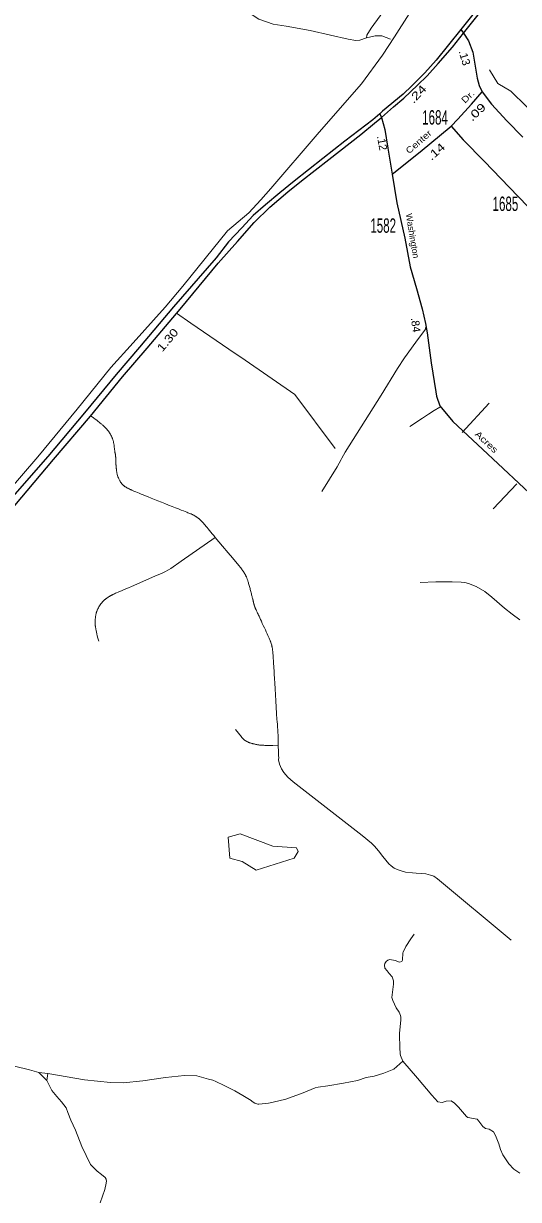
# Model space of a CAD drawing. Extents: x 676362 to 747233, y 58102 to 109454.
# Drawn here: x 726122 to 727667, y 64794 to 68469 of the extents above; entities that cross this region are included whole.
import ezdxf
from ezdxf.enums import TextEntityAlignment as Align

# ---------------------------------------------------------------- set-up
doc = ezdxf.new("R2010")
doc.units = 0
doc.header["$LTSCALE"] = 10
doc.linetypes.add('DASH_DOUBLE_DOT', pattern=[9.2, 5, -1.2, 0.3, -1.2, 0.3, -1.2])
for name, color, linetype, lineweight in [('11', 7, 'Continuous', 40), ('17', 7, 'Continuous', 40), ('28', 7, 'Continuous', 120), ('32', 7, 'Continuous', 25), ('35', 7, 'Continuous', 13), ('44', 7, 'Continuous', 13), ('59', 7, 'DASH_DOUBLE_DOT', 13), ('60', 7, 'Continuous', 25), ('8', 7, 'Continuous', 25)]:
    doc.layers.add(name, color=color, linetype=linetype, lineweight=lineweight)

msp = doc.modelspace()

# ---------------------------------------------------------------- linework, layer by layer
at = {"layer": '28', "lineweight": 25}
for points in [[(727694.98, 68704.55), (727663.68, 68669.65), (727621.44, 68618.35), (727487.17, 68450.28)], [(727495.85, 68438.21), (727625.96, 68602.12), (727679.89, 68663.24), (727707.42, 68693.23)], [(727487.17, 68450.28), (727410.78, 68354.63), (727375.34, 68314.1), (727334.33, 68274.07), (727306.99, 68247.73), (727243.19, 68195.04), (727234.87, 68186.77)], [(727239.77, 68175.08), (727277.11, 68208.09), (727309.92, 68235.25), (727351.78, 68275.61), (727381.95, 68305.23), (727417.03, 68343.71), (727461.15, 68394.83), (727495.85, 68438.21)], [(727234.87, 68186.77), (727212.61, 68167.27), (727125.12, 68101.14), (727056.86, 68046.81), (726966.72, 67975.89), (726921.84, 67940.05), (726877.34, 67901.76), (726838.49, 67868.37), (726803.42, 67830.27), (726762.31, 67786.32), (726723.46, 67736.9), (726589.96, 67583.74), (726483.6, 67456.98), (726411.19, 67371.91), (726312.38, 67252.7), (726197.73, 67116.13), (726073.27, 66972.78), (726025.75, 66913.36)], [(726040.84, 66899.21), (726094.77, 66962.59), (726215.83, 67105.95), (726330.86, 67241.76), (726431.18, 67364.74), (726507.74, 67454.34), (726611.45, 67575.81), (726729.88, 67719.92), (726789.84, 67788.02), (726842.26, 67847.25), (726890.91, 67894.78), (726946.97, 67942.43), (726990.38, 67977.18), (727075.71, 68043.79), (727175.28, 68122.26), (727217.9, 68156.97), (727239.77, 68175.08)]]:
    msp.add_lwpolyline(points, dxfattribs=at)
at = {"layer": '32'}
for p, q in [((727487.17, 68450.28), (727495.85, 68438.21)), ((727234.87, 68186.77), (727239.77, 68175.08))]:
    msp.add_line(p, q, dxfattribs=at)
for points in [[(727495.85, 68438.21), (727511.31, 68414.44), (727524.89, 68378.79), (727538.47, 68297.49), (727544.88, 68274.86), (727553.93, 68254.86)], [(727457.38, 68148.29), (727478.12, 68169.42), (727521.18, 68216.9), (727553.93, 68254.86)], [(727553.93, 68254.86), (727582.97, 68217.14), (727631.24, 68164.51), (727681.02, 68113.02)], [(727239.77, 68175.08), (727249.95, 68136.97), (727259.76, 68079.25), (727272.58, 67997.77)], [(727272.58, 67997.77), (727360.25, 68067.57), (727457.38, 68148.29)], [(727457.38, 68148.29), (727494.72, 68105.1), (727561.47, 68037), (727638.03, 67957.4), (727696.49, 67896.66)], [(727272.58, 67997.77), (727288.04, 67907.98), (727312.49, 67798.32), (727329.45, 67708.75), (727349.17, 67640.6), (727366.99, 67577.28), (727377.31, 67531.38), (727382.17, 67502.26), (727394.41, 67408.2), (727409, 67317.94), (727411.96, 67304.05), (727422.33, 67274.55), (727462.69, 67225.53), (727539.91, 67152.97), (727619.69, 67078.7), (727717.88, 66986.86), (727816.96, 66887.75), (727873.99, 66841.34)]]:
    msp.add_lwpolyline(points, dxfattribs=at)
at = {"layer": '35'}
for p, q in [((727491.19, 67190.49), (727575.44, 67282.7)), ((727662.31, 67030.54), (727588.44, 66952.15)), ((726197.62, 65187.74), (726169.38, 65190.92)), ((726169.38, 65190.92), (726194.2, 65165.7)), ((726194.2, 65165.7), (726197.62, 65187.74))]:
    msp.add_line(p, q, dxfattribs=at)
for points in [[(726646.33, 68706.57), (726716.22, 68605.42), (726754.51, 68558.36), (726784.01, 68530.96), (726817.02, 68507.78), (726856.71, 68482.5), (726900.96, 68467.04), (726941.7, 68460.72), (727017.21, 68446.67), (727080.78, 68431.92), (727135.22, 68419.98), (727159.8, 68415.06), (727172.45, 68416.47), (727192.82, 68424.19)], [(727192.82, 68424.19), (727193.87, 68431.92), (727207.22, 68454.4), (727283.78, 68559.76)], [(727192.82, 68424.19), (727219.86, 68429.81), (727240.93, 68429.81), (727267.63, 68419.28)], [(726599.75, 67563.5), (726643.94, 67531.91), (726762.94, 67451.08), (726813.75, 67416.59), (726969.25, 67309.66), (727094.62, 67140.8)], [(727377.5, 67514.14), (727346.69, 67472.93), (727311.69, 67423.73), (727289.44, 67390.31), (727238.88, 67307.55), (727126.38, 67129.08), (727116.25, 67111.02)], [(727376.62, 67519.17), (727376.69, 67518.59), (727376.88, 67518.05), (727376.94, 67517.49), (727377, 67516.98), (727377.19, 67516.43), (727377.19, 67515.91), (727377.31, 67515.42), (727377.38, 67514.9), (727377.5, 67514.41), (727377.5, 67514.14)], [(726330.81, 67243.62), (726332.81, 67242.23), (726340.31, 67236.98), (726345.75, 67232.73), (726350.69, 67228.8), (726354.94, 67225.41), (726358.5, 67222.56), (726361.5, 67220.12), (726363.94, 67218.07), (726366.06, 67216.34), (726367.81, 67214.8), (726369.31, 67213.46), (726370.81, 67212.18), (726372.19, 67210.9), (726373.44, 67209.64), (726374.81, 67208.42), (726376.06, 67207.2), (726377.31, 67205.98), (726378.5, 67204.79), (726379.62, 67203.63), (726380.69, 67202.49), (726381.75, 67201.37), (726382.69, 67200.27), (726383.56, 67199.2), (726384.5, 67198.19), (726385.38, 67197.18), (726386.12, 67196.2), (726386.81, 67195.29), (726387.38, 67194.41), (726388, 67193.58), (726388.62, 67192.75), (726389.12, 67191.93), (726389.69, 67191.13), (726390.25, 67190.3), (726390.75, 67189.42), (726391.31, 67188.51), (726391.88, 67187.5), (726392.5, 67186.43), (726393.12, 67185.27), (726393.81, 67184.08), (726394.5, 67182.83), (726395.19, 67181.55), (726395.81, 67180.29), (726396.5, 67179.01), (726397.06, 67177.76), (726397.69, 67176.56), (726398.25, 67175.38), (726398.75, 67174.18), (726399.19, 67172.99), (726399.75, 67171.74), (726400.19, 67170.48), (726400.69, 67169.14), (726401.12, 67167.7), (726401.56, 67166.18), (726402.06, 67164.56), (726402.5, 67162.82), (726402.94, 67160.95), (726403.38, 67158.97), (726403.81, 67156.86), (726404.19, 67154.6), (726404.56, 67152.22), (726404.94, 67149.69), (726405.25, 67147.02), (726405.44, 67144.34), (726405.75, 67141.68), (726406.06, 67139.05), (726406.31, 67136.55), (726406.62, 67134.2), (726406.81, 67132.09), (726407.12, 67130.23), (726407.38, 67128.61), (726407.69, 67127.2), (726408, 67125.95), (726408.19, 67124.88), (726408.44, 67123.94), (726408.69, 67123.08), (726408.88, 67122.26), (726409.06, 67121.49), (726409.19, 67120.7), (726409.25, 67119.88), (726409.44, 67118.93), (726409.5, 67117.86), (726409.56, 67116.58), (726409.62, 67115.11), (726409.75, 67113.37), (726409.81, 67111.32), (726409.94, 67109.03), (726410.06, 67106.59), (726410.12, 67104.02), (726410.19, 67101.42), (726410.25, 67098.86), (726410.44, 67096.39), (726410.5, 67094.09), (726410.56, 67092.02), (726410.62, 67090.16), (726410.75, 67088.48), (726410.88, 67086.95), (726410.94, 67085.57), (726411, 67084.29), (726411.19, 67083.06)], [(727421.38, 67270.39), (727404.44, 67259.42), (727386.81, 67248.09), (727367.81, 67235.03), (727328.62, 67209.45)], [(727116.25, 67111.02), (727113.81, 67106.71), (727100.94, 67082.99), (727053, 67006.19)], [(726411.19, 67083.06), (726411.25, 67081.94), (726411.31, 67080.81), (726411.5, 67079.71), (726411.62, 67078.61), (726411.81, 67077.51), (726411.94, 67076.35), (726412.06, 67075.16), (726412.25, 67073.91), (726412.38, 67072.56), (726412.56, 67071.16), (726412.75, 67069.6), (726413, 67067.91), (726413.31, 67066.09), (726413.62, 67064.04), (726414, 67061.78), (726414.44, 67059.3), (726415, 67056.55), (726416.56, 67052.52), (726418.06, 67049.1), (726419.31, 67046.2), (726420.5, 67043.76), (726421.56, 67041.71), (726422.5, 67039.97), (726423.38, 67038.5), (726424.19, 67037.22), (726424.94, 67036.06), (726425.62, 67034.99), (726426.31, 67034.02), (726427, 67033.12), (726427.62, 67032.27), (726428.31, 67031.48), (726428.94, 67030.72), (726429.56, 67029.98), (726430.25, 67029.22), (726430.94, 67028.48), (726431.62, 67027.72), (726432.38, 67026.98), (726433.12, 67026.23), (726433.94, 67025.49), (726434.81, 67024.76), (726435.69, 67024), (726436.62, 67023.29), (726437.62, 67022.55), (726438.62, 67021.83), (726439.75, 67021.09), (726440.88, 67020.39), (726442.12, 67019.66), (726443.31, 67018.9), (726444.69, 67018.16), (726446.06, 67017.4), (726447.44, 67016.63), (726448.88, 67015.88), (726450.44, 67015.14), (726451.88, 67014.41), (726453.25, 67013.67), (726454.69, 67013), (726456, 67012.39), (726457.25, 67011.77), (726458.62, 67011.2), (726460.12, 67010.55), (726461.75, 67009.82), (726463.81, 67008.97), (726466.38, 67007.9), (726473.12, 67005.09), (726477.62, 67003.23), (726482.88, 67001.05), (726488.88, 66998.55), (726495.75, 66995.77), (726503.31, 66992.66), (726511.62, 66989.27), (726520.69, 66985.57), (726530.56, 66981.6), (726541.19, 66977.35), (726552.31, 66972.95), (726563.56, 66968.47), (726574.88, 66964.01), (726585.75, 66959.67), (726596.12, 66955.58), (726605.62, 66951.82), (726614, 66948.52), (726621, 66945.74), (726626.88, 66943.45), (726631.62, 66941.59), (726635.44, 66940.05), (726638.56, 66938.84), (726641, 66937.83), (726643.06, 66936.98), (726644.88, 66936.24), (726646.5, 66935.51), (726648.06, 66934.8), (726649.5, 66934.13), (726650.88, 66933.43), (726652.25, 66932.79), (726653.56, 66932.12), (726654.88, 66931.41), (726656.06, 66930.74), (726657.31, 66930.04), (726658.5, 66929.3)], [(726658.5, 66929.3), (726659.81, 66928.58), (726661.06, 66927.78), (726662.25, 66926.98), (726663.5, 66926.16), (726664.62, 66925.3), (726665.81, 66924.42), (726667, 66923.5), (726668.12, 66922.56), (726669.25, 66921.58), (726670.44, 66920.57), (726671.56, 66919.54), (726672.69, 66918.5), (726673.81, 66917.4), (726675, 66916.33), (726676.12, 66915.2), (726677.31, 66914.01), (726678.62, 66912.66), (726680.19, 66911.13), (726681.81, 66909.3), (726683.81, 66907.13), (726686, 66904.57), (726688.69, 66901.52), (726691.69, 66897.97), (726695, 66893.91), (726698.75, 66889.48), (726702.81, 66884.65), (726707, 66879.52), (726711.38, 66874.18), (726716.06, 66868.65), (726720.75, 66862.99)], [(726720.75, 66862.99), (726614.31, 66788.59), (726582.19, 66766.01), (726574.56, 66761.41), (726563.19, 66755.07), (726555.19, 66751.41), (726532.44, 66741.5), (726458.62, 66709.44), (726449.5, 66705.48), (726441.38, 66701.95), (726434.06, 66698.8), (726427.56, 66696.05), (726421.94, 66693.65), (726416.94, 66691.58), (726412.75, 66689.8), (726409.38, 66688.31), (726406.5, 66687.09), (726404.25, 66686.09), (726402.44, 66685.27), (726400.94, 66684.59), (726399.81, 66684.02), (726398.81, 66683.5), (726397.94, 66683.01), (726397, 66682.49), (726396, 66681.95), (726394.94, 66681.34), (726393.88, 66680.7), (726392.69, 66679.99), (726391.38, 66679.27), (726390.06, 66678.5), (726388.75, 66677.68), (726387.5, 66676.85), (726386.19, 66676), (726384.88, 66675.15), (726383.56, 66674.27), (726382.38, 66673.38), (726381.12, 66672.53), (726380, 66671.67), (726378.88, 66670.85), (726377.88, 66670.05), (726376.88, 66669.3), (726376, 66668.56), (726375.12, 66667.86), (726374.38, 66667.2), (726373.62, 66666.49), (726372.94, 66665.82), (726372.19, 66665.12), (726371.5, 66664.41), (726370.81, 66663.66), (726370, 66662.89), (726369.31, 66662.1), (726368.56, 66661.3), (726367.88, 66660.45), (726367.12, 66659.6), (726366.44, 66658.72), (726365.69, 66657.84), (726364.94, 66656.89), (726364.19, 66655.98), (726363.38, 66655), (726362.69, 66654.02), (726361.94, 66653.05), (726361.25, 66652.05), (726360.5, 66651.01), (726359.81, 66649.98), (726359.12, 66648.94), (726358.44, 66647.87), (726357.75, 66646.77), (726357.12, 66645.67), (726356.56, 66644.55), (726355.94, 66643.38), (726355.31, 66642.2), (726354.69, 66640.98), (726354.12, 66639.73), (726353.5, 66638.42), (726352.88, 66637.11), (726352.38, 66635.73), (726351.75, 66634.34), (726351.19, 66632.91), (726350.69, 66631.44), (726350.19, 66629.98), (726349.69, 66628.45), (726349.25, 66626.93), (726348.88, 66625.34), (726348.44, 66623.76), (726348, 66622.17), (726347.69, 66620.52), (726347.38, 66618.88), (726347.06, 66617.2), (726346.81, 66615.53), (726346.56, 66613.82), (726346.38, 66612.12), (726346.19, 66610.38), (726346, 66608.64), (726345.88, 66606.88), (726345.81, 66605.1), (726345.75, 66603.34), (726345.62, 66601.54), (726345.62, 66596.42)], [(726720.75, 66862.99), (726743.62, 66835.62), (726761.31, 66814.5), (726774.44, 66798.8), (726783.81, 66787.62), (726790.06, 66780.09), (726794, 66775.4), (726796.31, 66772.62), (726797.69, 66770.95), (726798.81, 66769.61), (726799.75, 66768.45), (726800.56, 66767.41), (726801.25, 66766.5), (726801.94, 66765.65), (726802.56, 66764.82), (726803.12, 66764), (726803.75, 66763.11), (726804.44, 66762.17), (726805.12, 66761.16), (726805.88, 66760.06), (726806.75, 66758.91), (726807.5, 66757.72), (726808.31, 66756.5), (726809.19, 66755.22), (726809.94, 66753.94), (726810.75, 66752.62), (726811.56, 66751.32), (726812.38, 66750.01), (726813.12, 66748.66), (726813.81, 66747.36), (726814.56, 66746.04), (726815.25, 66744.77), (726815.88, 66743.48), (726816.56, 66742.2), (726817.19, 66740.95), (726817.69, 66739.67), (726818.31, 66738.33), (726818.94, 66736.93), (726819.44, 66735.44), (726820.06, 66733.85), (726820.69, 66732.12), (726821.38, 66730.26), (726822, 66728.21), (726822.75, 66726.02), (726823.44, 66723.7), (726824.19, 66721.2), (726824.94, 66718.58), (726825.69, 66715.81), (726826.56, 66712.91), (726827.38, 66709.87), (726828.25, 66706.73), (726829.12, 66703.49), (726830, 66700.2), (726830.81, 66696.88), (726831.75, 66693.59), (726832.56, 66690.3), (726833.38, 66687.06), (726834.19, 66683.96), (726834.94, 66680.94), (726835.69, 66678.05), (726836.38, 66675.3), (726837.06, 66672.77), (726837.56, 66670.42), (726838.12, 66668.32), (726838.56, 66666.46), (726838.88, 66664.88), (726839.25, 66663.54), (726839.5, 66662.41), (726839.75, 66661.43), (726839.88, 66660.58), (726840.12, 66659.84), (726840.25, 66659.17), (726840.44, 66658.51), (726840.56, 66657.84), (726840.69, 66657.16), (726840.88, 66656.49), (726841, 66655.82), (726841.25, 66655.16), (726841.38, 66654.51), (726841.56, 66653.88), (726841.81, 66653.27), (726841.94, 66652.66), (726842.06, 66652.07), (726842.25, 66651.52), (726842.38, 66650.98), (726842.56, 66650.43), (726842.75, 66649.88), (726842.94, 66649.3), (726843.12, 66648.75), (726843.31, 66648.14), (726843.56, 66647.53), (726843.75, 66646.86), (726844.06, 66646.2), (726844.38, 66645.49), (726844.69, 66644.73), (726845, 66643.94), (726845.31, 66643.08), (726845.75, 66642.2), (726846.12, 66641.25), (726846.56, 66640.19)], [(727671.69, 66605.62), (727648.06, 66623.55), (727624.31, 66641.7), (727584, 66676.37), (727562.25, 66693.82), (727535.38, 66709.38), (727511.81, 66718.81), (727500.44, 66721.64), (727488.19, 66723.05), (727460.38, 66724), (727408.94, 66724.47), (727360.62, 66721.99)], [(726846.56, 66640.19), (726847.12, 66639.05), (726847.75, 66637.78), (726848.31, 66636.38), (726849, 66634.82), (726849.81, 66633.12), (726850.69, 66631.2), (726851.69, 66629), (726852.81, 66626.5), (726854.12, 66623.61), (726855.62, 66620.26), (726857.5, 66616.38), (726859.56, 66611.88), (726861.88, 66606.72), (726864.62, 66600.84), (726867.56, 66594.47), (726870.69, 66587.73), (726873.88, 66580.9), (726877, 66574.13), (726879.94, 66567.68), (726882.69, 66561.7), (726885.06, 66556.45), (726887.12, 66552.07), (726888.75, 66548.44), (726890, 66545.55), (726891.06, 66543.17), (726891.94, 66541.25), (726892.56, 66539.63), (726893.06, 66538.27), (726893.5, 66536.95), (726894, 66535.64), (726894.38, 66534.33), (726894.81, 66532.96), (726895.25, 66531.62), (726895.69, 66530.24), (726896.06, 66528.88), (726896.44, 66527.5), (726896.81, 66526.16), (726897.12, 66524.82), (726897.44, 66523.48), (726897.69, 66522.11), (726898, 66520.73), (726898.31, 66519.34), (726898.62, 66517.9), (726898.88, 66516.38), (726899.06, 66514.8), (726899.38, 66513.15), (726899.62, 66511.41), (726899.88, 66509.55), (726900, 66507.6), (726900.25, 66505.55), (726900.44, 66503.39), (726900.62, 66501.11), (726900.81, 66498.7), (726901, 66496.16), (726901.25, 66493.55), (726901.38, 66490.87), (726901.5, 66488.16), (726901.75, 66485.47), (726901.88, 66482.88), (726902.06, 66480.38), (726902.19, 66478), (726902.38, 66475.75), (726902.5, 66473.34), (726902.75, 66470.38), (726903, 66466.6), (726903.25, 66461.57), (726903.75, 66454.99), (726904.25, 66446.52), (726905, 66435.76), (726905.88, 66422.53), (726906.88, 66407.14), (726907.94, 66390.01), (726909.06, 66371.62), (726910.19, 66352.39), (726911.25, 66332.77), (726912.38, 66313.2), (726913.25, 66294.15), (726913.81, 66287.47), (726914.5, 66278.78), (726915.06, 66270.13), (726915.62, 66261.56), (726916.12, 66253.18), (726916.62, 66245.02), (726917.06, 66237.12), (726917.5, 66229.53), (726917.31, 66211.76)], [(726345.62, 66596.42), (726345.62, 66594.86), (726345.62, 66593.46), (726345.75, 66592.18), (726345.75, 66591.11), (726345.81, 66590.23), (726345.81, 66589.44), (726345.88, 66588.67), (726345.94, 66587.85), (726346.12, 66586.84), (726346.31, 66585.6), (726346.5, 66583.95), (726346.81, 66581.88), (726347.19, 66579.23), (726347.69, 66575.96), (726348.38, 66572.03), (726349.31, 66567.31), (726350.62, 66561.73), (726352.25, 66555.23), (726354.31, 66547.8), (726356.94, 66539.27)], [(726784.31, 66262.32), (726802.25, 66239.74), (726803.06, 66238.65), (726804.12, 66237.39), (726805.38, 66236.05), (726806.62, 66234.65), (726808.12, 66233.31), (726809.56, 66231.97), (726811, 66230.75), (726812.44, 66229.62), (726813.88, 66228.55), (726815.25, 66227.61), (726816.69, 66226.73), (726818.06, 66225.9), (726819.44, 66225.14), (726820.81, 66224.44), (726822.12, 66223.8), (726823.5, 66223.19), (726824.81, 66222.61), (726826.06, 66222.09), (726827.38, 66221.58), (726828.69, 66221.12), (726830.06, 66220.62), (726831.5, 66220.2), (726833, 66219.75), (726834.69, 66219.29), (726836.44, 66218.84), (726838.19, 66218.38), (726840, 66217.95), (726841.94, 66217.49), (726843.75, 66217.06), (726845.69, 66216.66), (726847.5, 66216.27), (726849.25, 66215.88), (726850.94, 66215.54), (726852.69, 66215.2), (726854.44, 66214.9), (726856.25, 66214.62), (726858.31, 66214.35), (726860.5, 66214.11), (726863.12, 66213.89), (726865.88, 66213.71), (726868.94, 66213.55), (726872.12, 66213.41), (726875.38, 66213.28), (726878.69, 66213.2), (726881.81, 66213.13), (726884.75, 66213.07), (726887.5, 66213.01), (726889.94, 66213.01), (726892.69, 66212.8), (726896.31, 66212.7), (726900.38, 66212.55), (726917.31, 66211.76)], [(726917.31, 66211.76), (726917.38, 66206), (726917.69, 66200.57), (726918, 66195.66), (726918.31, 66191.27), (726918.5, 66187.41), (726917.75, 66180.77), (726918.75, 66175.71), (726917.75, 66168.11), (726921.25, 66154.44), (726927.88, 66140.26), (726934.75, 66128.73), (726947, 66114.05), (726964.19, 66099.37), (727179.5, 65931.74), (727208.81, 65907.27), (727217.38, 65898.71), (727230.69, 65883.59), (727244.38, 65865.67), (727263.06, 65842.62), (727270, 65836.31), (727279.31, 65830.02), (727292.12, 65824.16), (727304.06, 65820.11), (727315.12, 65816.73), (727336.31, 65814.93), (727347.75, 65813.8), (727365.81, 65812.91), (727378.38, 65811.55), (727392.56, 65808.17), (727402.69, 65804.35), (727414.88, 65796.7), (727644.38, 65605.07)], [(727306.68, 65226.27), (727299.18, 65243.68), (727298.34, 65249.75), (727297.55, 65254.62), (727296.59, 65263.69), (727295.8, 65313.68), (727299.68, 65354.75), (727299.91, 65363.86), (727299.1, 65369.33), (727295.09, 65379.58), (727285.97, 65392.62), (727274.74, 65415.89), (727271.88, 65424.98), (727276.93, 65466.6), (727277.09, 65477.61), (727273.01, 65489.65), (727264.06, 65500.9), (727257.05, 65508.53), (727250.6, 65517.47), (727249.54, 65526.54), (727250.64, 65531.48), (727254.59, 65537.74), (727259.95, 65541.55), (727265.36, 65543.67), (727282.59, 65540.65), (727296.17, 65536.29), (727302.79, 65538.35), (727305.67, 65541.57), (727306.64, 65564.82), (727307.77, 65566.66), (727307.75, 65567.26), (727316.16, 65584.71), (727331.72, 65608.43), (727342.15, 65622.95)], [(725468.08, 65251.52), (725605.63, 65244.17), (725716.33, 65235.16), (725853.79, 65230.22), (725985.15, 65225.03), (726027.34, 65220.6), (726094.25, 65211.15), (726140.43, 65199.48), (726169.38, 65190.92)], [(726197.62, 65187.74), (726312.46, 65167.89), (726393.22, 65159.59), (726433.58, 65158.69), (726494.26, 65164.8), (726565.27, 65175.53), (726624.73, 65182.19), (726662.61, 65180.59), (726699.63, 65170.46), (726712.55, 65167.37), (726722.44, 65162.86), (726748.54, 65150.49), (726781.51, 65134.09), (726807.13, 65118.7), (726822.8, 65109.52), (726832.73, 65103.81), (726835.95, 65100.94), (726844.05, 65095.76), (726853.91, 65091.85), (726855.79, 65092.52), (726856.99, 65092.57), (726886.78, 65095.55), (726901.89, 65098.05), (726941.11, 65108.11), (726994.64, 65127.95), (727032.44, 65143.45), (727041.49, 65145.01), (727072.4, 65149.94), (727120.91, 65157.97), (727165.09, 65166.43), (727191.55, 65175.38), (727216.99, 65179.49), (727246.52, 65189.17), (727278.35, 65201.44), (727306.68, 65226.27)], [(727306.68, 65226.27), (727351.98, 65173.85), (727396.83, 65120.1), (727415.98, 65098.96), (727428.84, 65097.57), (727442.1, 65101.19), (727457.26, 65102.4), (727467.94, 65095.52), (727480.06, 65082.59), (727505.64, 65053.09), (727509.33, 65050.74), (727538.87, 65045.21), (727544.03, 65038.71), (727556.26, 65022.79), (727564.42, 65016.41), (727576.11, 65014.37), (727589.85, 65005.82), (727595.81, 64994.45), (727606.53, 64968.66), (727610.96, 64950.53), (727618.3, 64934.31), (727637.16, 64905.25), (727653.02, 64888.77), (727671.83, 64876.11)], [(726194.2, 65165.7), (726210.64, 65134.64), (726226.09, 65115.74), (726240.73, 65099.82), (726254.89, 65080.87), (726260.36, 65066.48), (726269.24, 65041.82), (726284.48, 65010.71), (726303.59, 64960.25), (726331.44, 64904.03), (726352.39, 64882.85), (726365.01, 64872.45), (726376.38, 64863.1), (726379.57, 64858.32), (726380.27, 64855.95), (726381.11, 64852.28), (726380.1, 64844.94), (726375.38, 64825.24), (726361.22, 64783.86)]]:
    msp.add_lwpolyline(points, dxfattribs=at)
at = {"layer": '44'}
msp.add_lwpolyline([(727325.88, 68498.92), (727279.87, 68427.31), (727242.63, 68369.59), (727177.63, 68280.44), (727132.36, 68229.29), (727038.88, 68121.88), (726893.93, 67953.06), (726863.38, 67917.6), (726825.67, 67877.43), (726759.29, 67821.22), (726619.37, 67647.49), (726564.69, 67582.6), (726463.99, 67470.56), (726394.97, 67394.17), (726289, 67264.02), (726166.8, 67114.25), (726064.98, 66996.17)], dxfattribs=at)
at = {"layer": '59', "linetype": 'Continuous'}
msp.add_lwpolyline([(728538.69, 67570.12), (728474.94, 67607.59), (728464.62, 67627.2), (728453.31, 67690.78), (728430.12, 67710.86), (728389.62, 67723.24), (728344.5, 67851.53), (728308.81, 67874.1), (728198.81, 67923.77), (728134.81, 67978.25), (728043.62, 67939.62), (727911.06, 67988.37), (727818.69, 68065.73), (727741.31, 68161.71), (727643.44, 68256.87), (727602.62, 68281.25), (727576.69, 68324.24)], dxfattribs=at)
at = {"layer": '60', "lineweight": 13}
msp.add_lwpolyline([(726847.88, 65823.23), (726966.75, 65860.97), (726979.25, 65881.47), (726974.06, 65893.26), (726900.31, 65898.34), (726798.19, 65937.3), (726760.44, 65926.8), (726766.19, 65861.01), (726804.31, 65850.51)], close=True, dxfattribs=at)

# ---------------------------------------------------------------- texts
at = {"layer": '11'}
for s, rotation, width, p in [('Dr.', 43.413, 1.25, (727516.46, 68232.88)), ('Center', 41.091, 1.2, (727362.26, 68091.53)), ('Acres', 317.051, 1.25, (727560.82, 67153.99))]:
    msp.add_text(s, height=20, rotation=rotation, dxfattribs=dict(at, width=width)).set_placement(p, align=Align.CENTER)
msp.add_text('Washington', height=20, rotation=279.463, dxfattribs=at).set_placement((727326.81, 67803.63), align=Align.CENTER)
at = {"layer": '17'}
for s, rotation, width, p in [('.13', 286.648, 1.05, (727487.27, 68358.28)), ('.24', 46.776, 1.35, (727361.17, 68239.74)), ('.09', 43.413, 1.35, (727545.46, 68182.82)), ('.14', 41.091, 1.3, (727418.34, 68059.1)), ('1.30', 49.993, 1.25, (726581.4, 67471.84))]:
    msp.add_text(s, height=25, rotation=rotation, dxfattribs=dict(at, width=width)).set_placement(p, align=Align.CENTER)
for s, rotation, p in [('.12', 280.488, (727229.55, 68093.26)), ('.84', 277.415, (727334.4, 67525.4))]:
    msp.add_text(s, height=25, rotation=rotation, dxfattribs=at).set_placement(p, align=Align.CENTER)
at = {"layer": '8', "width": 0.6}
for s, p in [('1684', (727406.89, 68152.8)), ('1685', (727626.73, 67882.91)), ('1582', (727244.96, 67814.84))]:
    msp.add_text(s, height=45, dxfattribs=at).set_placement(p, align=Align.CENTER)

doc.saveas('drawing.dxf')
